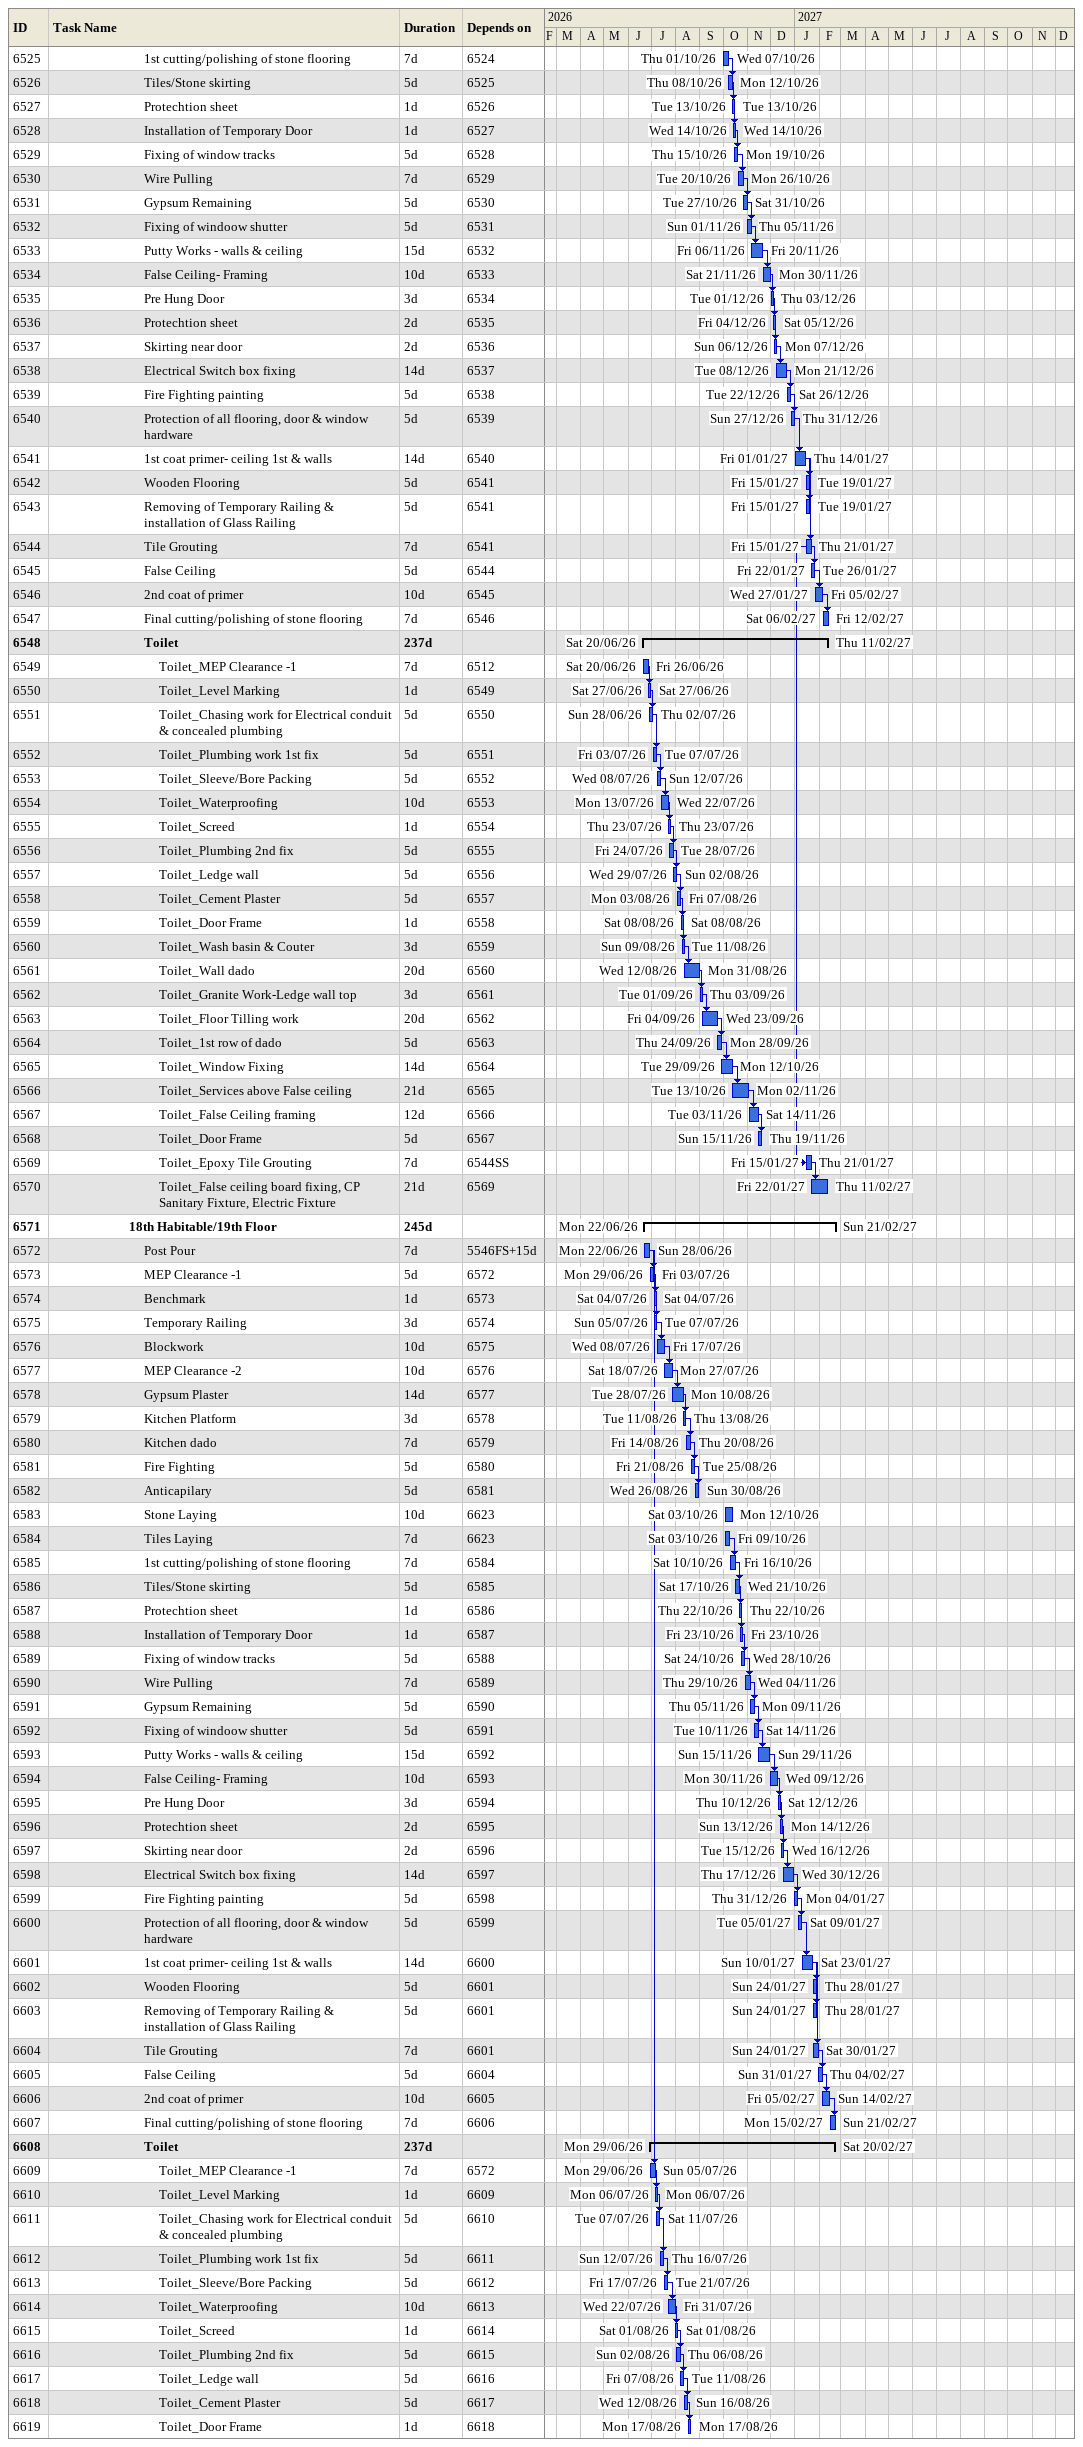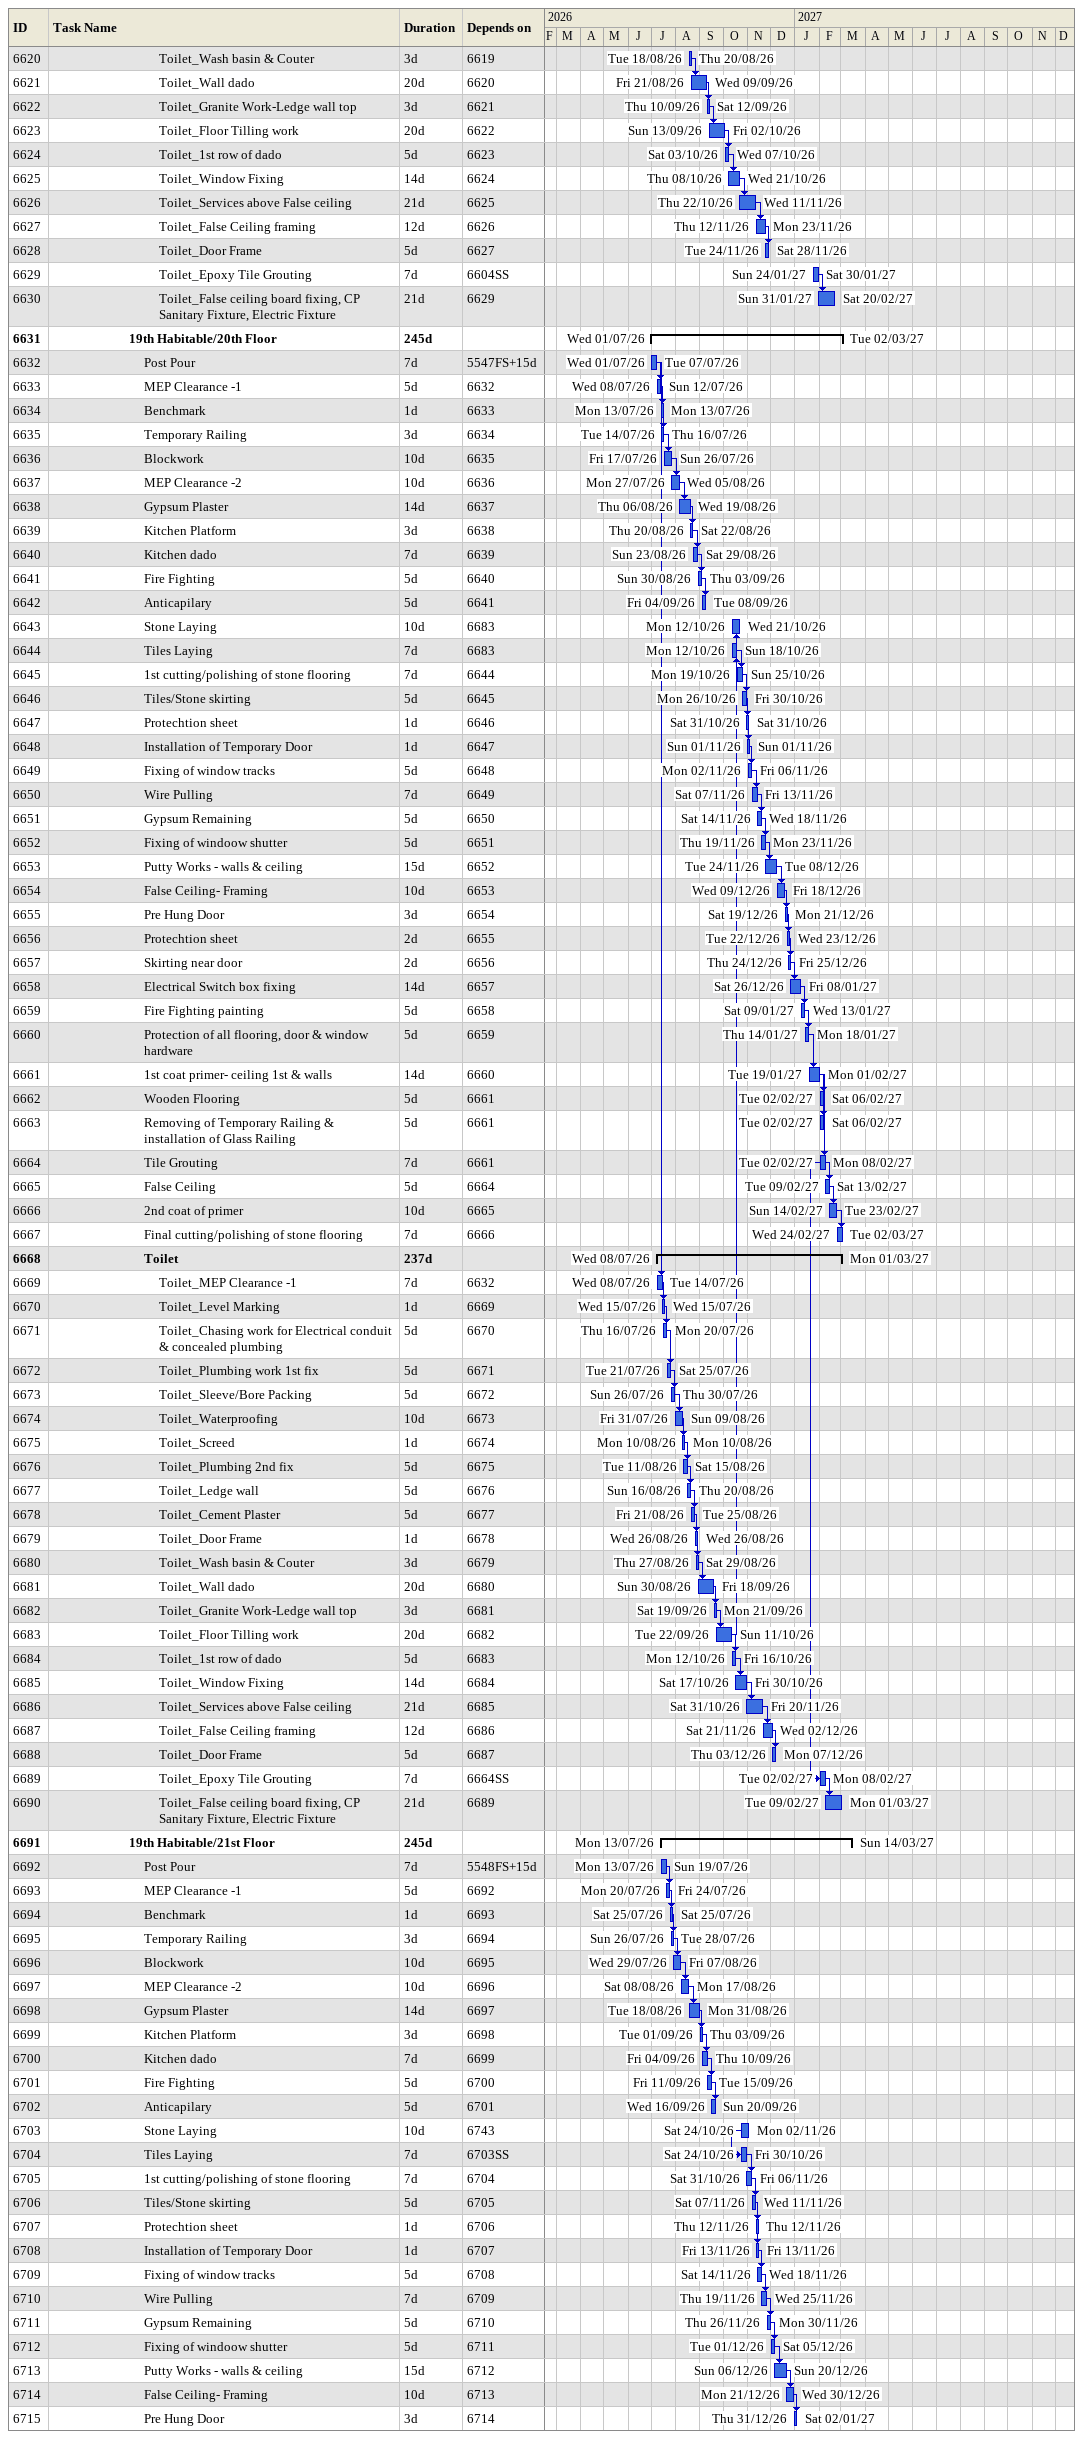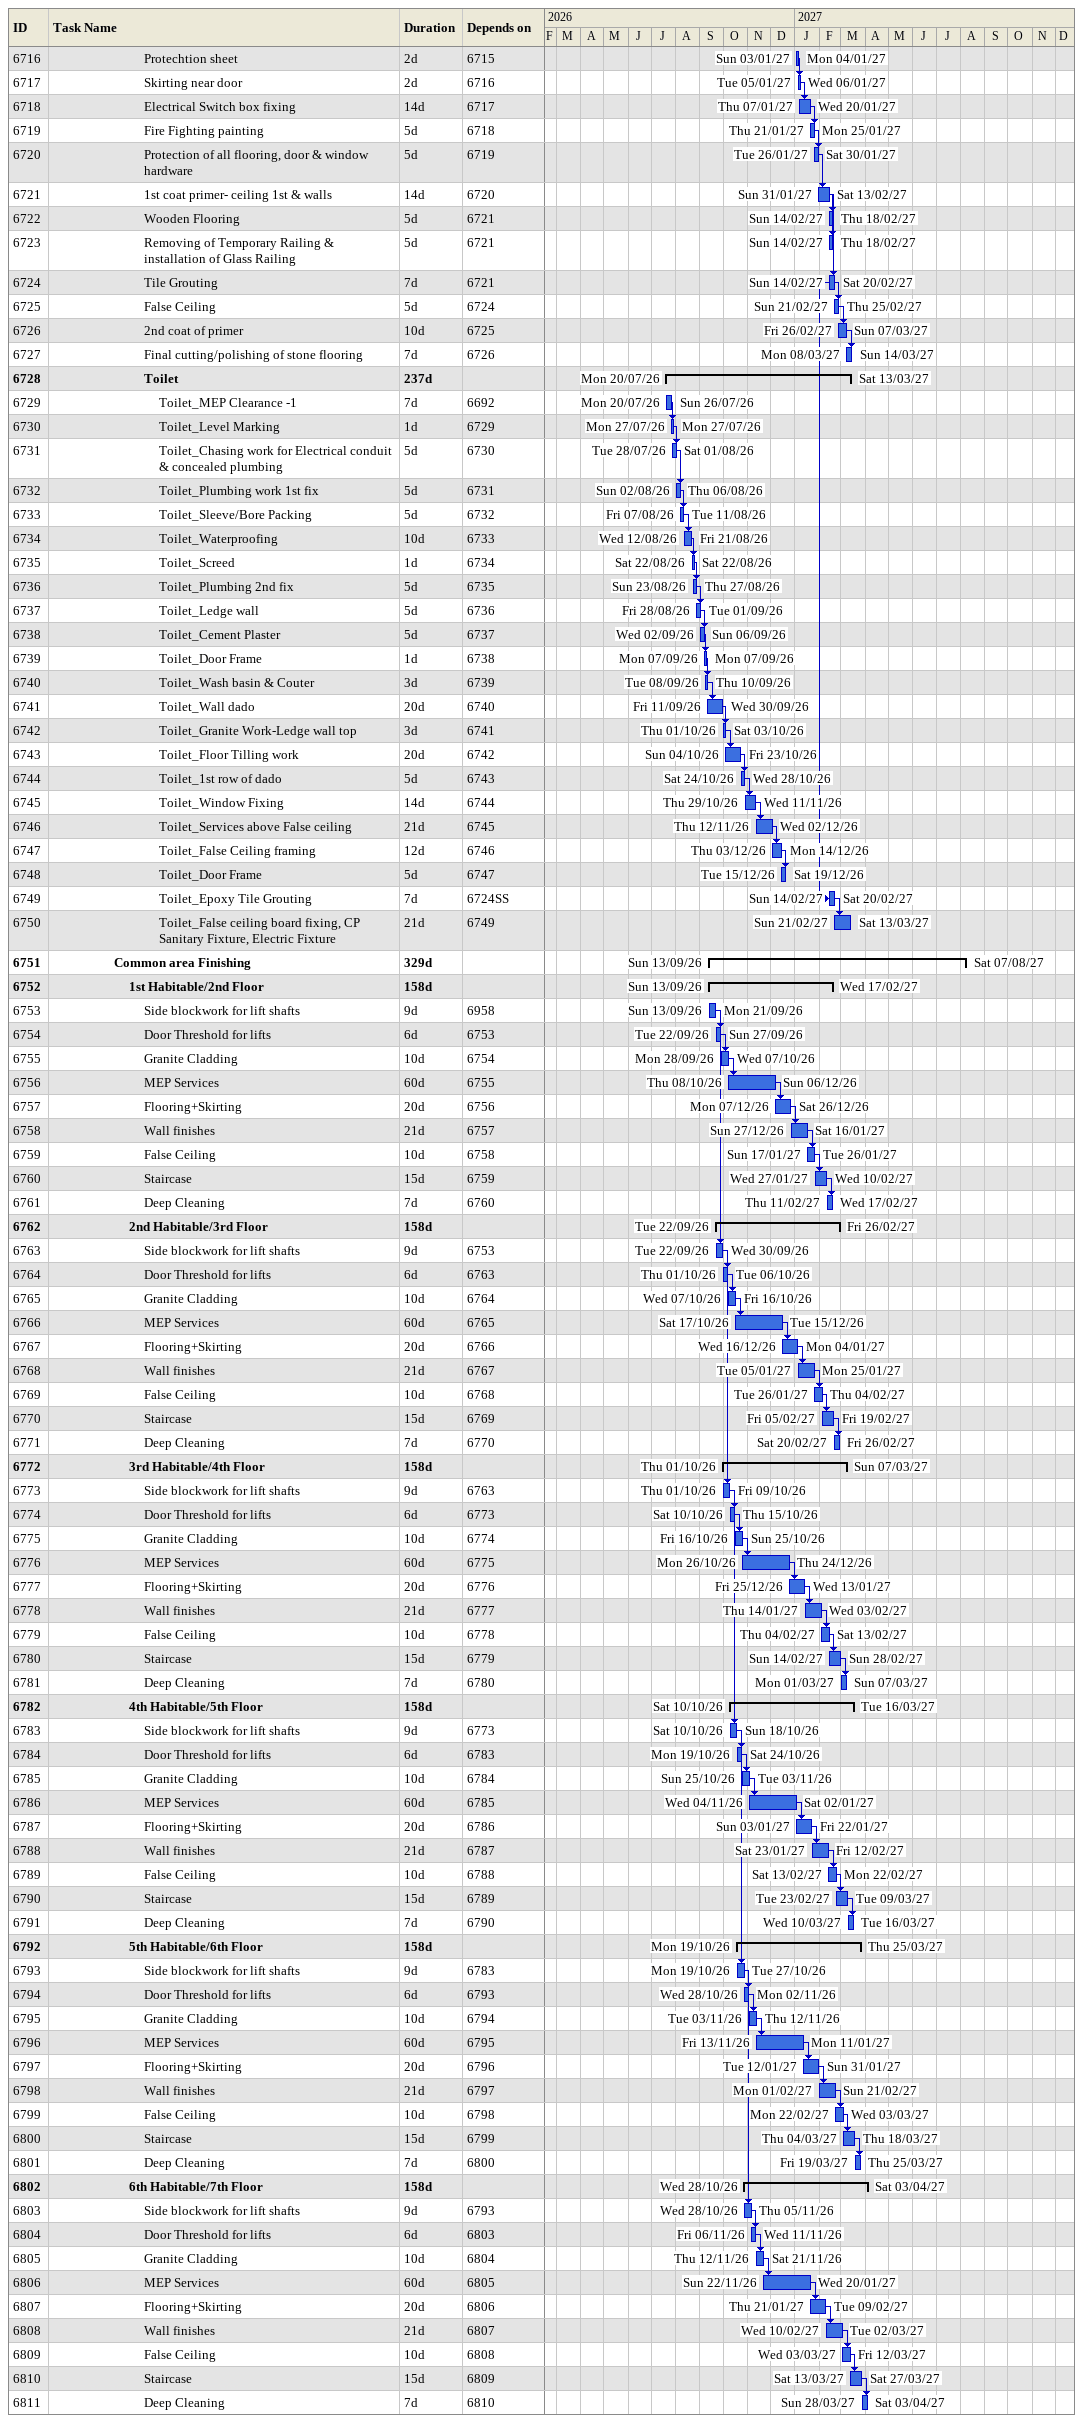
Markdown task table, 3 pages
| ID | Level | Task | Duration | Start | Finish | Predecessors |
|---|---|---|---|---|---|---|
| 6525 | 7 | 1st cutting/polishing of stone flooring | 7d | 2026-10-01 | 2026-10-07 | 6524 |
| 6526 | 7 | Tiles/Stone skirting | 5d | 2026-10-08 | 2026-10-12 | 6525 |
| 6527 | 7 | Protechtion sheet | 1d | 2026-10-13 | 2026-10-13 | 6526 |
| 6528 | 7 | Installation of Temporary Door | 1d | 2026-10-14 | 2026-10-14 | 6527 |
| 6529 | 7 | Fixing of window tracks | 5d | 2026-10-15 | 2026-10-19 | 6528 |
| 6530 | 7 | Wire Pulling | 7d | 2026-10-20 | 2026-10-26 | 6529 |
| 6531 | 7 | Gypsum Remaining | 5d | 2026-10-27 | 2026-10-31 | 6530 |
| 6532 | 7 | Fixing of windoow shutter | 5d | 2026-11-01 | 2026-11-05 | 6531 |
| 6533 | 7 | Putty Works - walls & ceiling | 15d | 2026-11-06 | 2026-11-20 | 6532 |
| 6534 | 7 | False Ceiling- Framing | 10d | 2026-11-21 | 2026-11-30 | 6533 |
| 6535 | 7 | Pre Hung Door | 3d | 2026-12-01 | 2026-12-03 | 6534 |
| 6536 | 7 | Protechtion sheet | 2d | 2026-12-04 | 2026-12-05 | 6535 |
| 6537 | 7 | Skirting near door | 2d | 2026-12-06 | 2026-12-07 | 6536 |
| 6538 | 7 | Electrical Switch box fixing | 14d | 2026-12-08 | 2026-12-21 | 6537 |
| 6539 | 7 | Fire Fighting painting | 5d | 2026-12-22 | 2026-12-26 | 6538 |
| 6540 | 7 | Protection of all flooring, door & window hardware | 5d | 2026-12-27 | 2026-12-31 | 6539 |
| 6541 | 7 | 1st coat primer- ceiling 1st & walls | 14d | 2027-01-01 | 2027-01-14 | 6540 |
| 6542 | 7 | Wooden Flooring | 5d | 2027-01-15 | 2027-01-19 | 6541 |
| 6543 | 7 | Removing of Temporary Railing & installation of Glass Railing | 5d | 2027-01-15 | 2027-01-19 | 6541 |
| 6544 | 7 | Tile Grouting | 7d | 2027-01-15 | 2027-01-21 | 6541 |
| 6545 | 7 | False Ceiling | 5d | 2027-01-22 | 2027-01-26 | 6544 |
| 6546 | 7 | 2nd coat of primer | 10d | 2027-01-27 | 2027-02-05 | 6545 |
| 6547 | 7 | Final cutting/polishing of stone flooring | 7d | 2027-02-06 | 2027-02-12 | 6546 |
| 6548 | 7 | **Toilet** | 237d | 2026-06-20 | 2027-02-11 |  |
| 6549 | 8 | Toilet_MEP Clearance -1 | 7d | 2026-06-20 | 2026-06-26 | 6512 |
| 6550 | 8 | Toilet_Level Marking | 1d | 2026-06-27 | 2026-06-27 | 6549 |
| 6551 | 8 | Toilet_Chasing work for Electrical conduit & concealed plumbing | 5d | 2026-06-28 | 2026-07-02 | 6550 |
| 6552 | 8 | Toilet_Plumbing work 1st fix | 5d | 2026-07-03 | 2026-07-07 | 6551 |
| 6553 | 8 | Toilet_Sleeve/Bore Packing | 5d | 2026-07-08 | 2026-07-12 | 6552 |
| 6554 | 8 | Toilet_Waterproofing | 10d | 2026-07-13 | 2026-07-22 | 6553 |
| 6555 | 8 | Toilet_Screed | 1d | 2026-07-23 | 2026-07-23 | 6554 |
| 6556 | 8 | Toilet_Plumbing 2nd fix | 5d | 2026-07-24 | 2026-07-28 | 6555 |
| 6557 | 8 | Toilet_Ledge wall | 5d | 2026-07-29 | 2026-08-02 | 6556 |
| 6558 | 8 | Toilet_Cement Plaster | 5d | 2026-08-03 | 2026-08-07 | 6557 |
| 6559 | 8 | Toilet_Door Frame | 1d | 2026-08-08 | 2026-08-08 | 6558 |
| 6560 | 8 | Toilet_Wash basin & Couter | 3d | 2026-08-09 | 2026-08-11 | 6559 |
| 6561 | 8 | Toilet_Wall dado | 20d | 2026-08-12 | 2026-08-31 | 6560 |
| 6562 | 8 | Toilet_Granite Work-Ledge wall top | 3d | 2026-09-01 | 2026-09-03 | 6561 |
| 6563 | 8 | Toilet_Floor Tilling work | 20d | 2026-09-04 | 2026-09-23 | 6562 |
| 6564 | 8 | Toilet_1st row of dado | 5d | 2026-09-24 | 2026-09-28 | 6563 |
| 6565 | 8 | Toilet_Window Fixing | 14d | 2026-09-29 | 2026-10-12 | 6564 |
| 6566 | 8 | Toilet_Services above False ceiling | 21d | 2026-10-13 | 2026-11-02 | 6565 |
| 6567 | 8 | Toilet_False Ceiling framing | 12d | 2026-11-03 | 2026-11-14 | 6566 |
| 6568 | 8 | Toilet_Door Frame | 5d | 2026-11-15 | 2026-11-19 | 6567 |
| 6569 | 8 | Toilet_Epoxy Tile Grouting | 7d | 2027-01-15 | 2027-01-21 | 6544SS |
| 6570 | 8 | Toilet_False ceiling board fixing, CP Sanitary Fixture, Electric Fixture | 21d | 2027-01-22 | 2027-02-11 | 6569 |
| 6571 | 6 | **18th Habitable/19th Floor** | 245d | 2026-06-22 | 2027-02-21 |  |
| 6572 | 7 | Post Pour | 7d | 2026-06-22 | 2026-06-28 | 5546FS+15d |
| 6573 | 7 | MEP Clearance -1 | 5d | 2026-06-29 | 2026-07-03 | 6572 |
| 6574 | 7 | Benchmark | 1d | 2026-07-04 | 2026-07-04 | 6573 |
| 6575 | 7 | Temporary Railing | 3d | 2026-07-05 | 2026-07-07 | 6574 |
| 6576 | 7 | Blockwork | 10d | 2026-07-08 | 2026-07-17 | 6575 |
| 6577 | 7 | MEP Clearance -2 | 10d | 2026-07-18 | 2026-07-27 | 6576 |
| 6578 | 7 | Gypsum Plaster | 14d | 2026-07-28 | 2026-08-10 | 6577 |
| 6579 | 7 | Kitchen Platform | 3d | 2026-08-11 | 2026-08-13 | 6578 |
| 6580 | 7 | Kitchen dado | 7d | 2026-08-14 | 2026-08-20 | 6579 |
| 6581 | 7 | Fire Fighting | 5d | 2026-08-21 | 2026-08-25 | 6580 |
| 6582 | 7 | Anticapilary | 5d | 2026-08-26 | 2026-08-30 | 6581 |
| 6583 | 7 | Stone Laying | 10d | 2026-10-03 | 2026-10-12 | 6623 |
| 6584 | 7 | Tiles Laying | 7d | 2026-10-03 | 2026-10-09 | 6623 |
| 6585 | 7 | 1st cutting/polishing of stone flooring | 7d | 2026-10-10 | 2026-10-16 | 6584 |
| 6586 | 7 | Tiles/Stone skirting | 5d | 2026-10-17 | 2026-10-21 | 6585 |
| 6587 | 7 | Protechtion sheet | 1d | 2026-10-22 | 2026-10-22 | 6586 |
| 6588 | 7 | Installation of Temporary Door | 1d | 2026-10-23 | 2026-10-23 | 6587 |
| 6589 | 7 | Fixing of window tracks | 5d | 2026-10-24 | 2026-10-28 | 6588 |
| 6590 | 7 | Wire Pulling | 7d | 2026-10-29 | 2026-11-04 | 6589 |
| 6591 | 7 | Gypsum Remaining | 5d | 2026-11-05 | 2026-11-09 | 6590 |
| 6592 | 7 | Fixing of windoow shutter | 5d | 2026-11-10 | 2026-11-14 | 6591 |
| 6593 | 7 | Putty Works - walls & ceiling | 15d | 2026-11-15 | 2026-11-29 | 6592 |
| 6594 | 7 | False Ceiling- Framing | 10d | 2026-11-30 | 2026-12-09 | 6593 |
| 6595 | 7 | Pre Hung Door | 3d | 2026-12-10 | 2026-12-12 | 6594 |
| 6596 | 7 | Protechtion sheet | 2d | 2026-12-13 | 2026-12-14 | 6595 |
| 6597 | 7 | Skirting near door | 2d | 2026-12-15 | 2026-12-16 | 6596 |
| 6598 | 7 | Electrical Switch box fixing | 14d | 2026-12-17 | 2026-12-30 | 6597 |
| 6599 | 7 | Fire Fighting painting | 5d | 2026-12-31 | 2027-01-04 | 6598 |
| 6600 | 7 | Protection of all flooring, door & window hardware | 5d | 2027-01-05 | 2027-01-09 | 6599 |
| 6601 | 7 | 1st coat primer- ceiling 1st & walls | 14d | 2027-01-10 | 2027-01-23 | 6600 |
| 6602 | 7 | Wooden Flooring | 5d | 2027-01-24 | 2027-01-28 | 6601 |
| 6603 | 7 | Removing of Temporary Railing & installation of Glass Railing | 5d | 2027-01-24 | 2027-01-28 | 6601 |
| 6604 | 7 | Tile Grouting | 7d | 2027-01-24 | 2027-01-30 | 6601 |
| 6605 | 7 | False Ceiling | 5d | 2027-01-31 | 2027-02-04 | 6604 |
| 6606 | 7 | 2nd coat of primer | 10d | 2027-02-05 | 2027-02-14 | 6605 |
| 6607 | 7 | Final cutting/polishing of stone flooring | 7d | 2027-02-15 | 2027-02-21 | 6606 |
| 6608 | 7 | **Toilet** | 237d | 2026-06-29 | 2027-02-20 |  |
| 6609 | 8 | Toilet_MEP Clearance -1 | 7d | 2026-06-29 | 2026-07-05 | 6572 |
| 6610 | 8 | Toilet_Level Marking | 1d | 2026-07-06 | 2026-07-06 | 6609 |
| 6611 | 8 | Toilet_Chasing work for Electrical conduit & concealed plumbing | 5d | 2026-07-07 | 2026-07-11 | 6610 |
| 6612 | 8 | Toilet_Plumbing work 1st fix | 5d | 2026-07-12 | 2026-07-16 | 6611 |
| 6613 | 8 | Toilet_Sleeve/Bore Packing | 5d | 2026-07-17 | 2026-07-21 | 6612 |
| 6614 | 8 | Toilet_Waterproofing | 10d | 2026-07-22 | 2026-07-31 | 6613 |
| 6615 | 8 | Toilet_Screed | 1d | 2026-08-01 | 2026-08-01 | 6614 |
| 6616 | 8 | Toilet_Plumbing 2nd fix | 5d | 2026-08-02 | 2026-08-06 | 6615 |
| 6617 | 8 | Toilet_Ledge wall | 5d | 2026-08-07 | 2026-08-11 | 6616 |
| 6618 | 8 | Toilet_Cement Plaster | 5d | 2026-08-12 | 2026-08-16 | 6617 |
| 6619 | 8 | Toilet_Door Frame | 1d | 2026-08-17 | 2026-08-17 | 6618 |
| 6620 | 8 | Toilet_Wash basin & Couter | 3d | 2026-08-18 | 2026-08-20 | 6619 |
| 6621 | 8 | Toilet_Wall dado | 20d | 2026-08-21 | 2026-09-09 | 6620 |
| 6622 | 8 | Toilet_Granite Work-Ledge wall top | 3d | 2026-09-10 | 2026-09-12 | 6621 |
| 6623 | 8 | Toilet_Floor Tilling work | 20d | 2026-09-13 | 2026-10-02 | 6622 |
| 6624 | 8 | Toilet_1st row of dado | 5d | 2026-10-03 | 2026-10-07 | 6623 |
| 6625 | 8 | Toilet_Window Fixing | 14d | 2026-10-08 | 2026-10-21 | 6624 |
| 6626 | 8 | Toilet_Services above False ceiling | 21d | 2026-10-22 | 2026-11-11 | 6625 |
| 6627 | 8 | Toilet_False Ceiling framing | 12d | 2026-11-12 | 2026-11-23 | 6626 |
| 6628 | 8 | Toilet_Door Frame | 5d | 2026-11-24 | 2026-11-28 | 6627 |
| 6629 | 8 | Toilet_Epoxy Tile Grouting | 7d | 2027-01-24 | 2027-01-30 | 6604SS |
| 6630 | 8 | Toilet_False ceiling board fixing, CP Sanitary Fixture, Electric Fixture | 21d | 2027-01-31 | 2027-02-20 | 6629 |
| 6631 | 6 | **19th Habitable/20th Floor** | 245d | 2026-07-01 | 2027-03-02 |  |
| 6632 | 7 | Post Pour | 7d | 2026-07-01 | 2026-07-07 | 5547FS+15d |
| 6633 | 7 | MEP Clearance -1 | 5d | 2026-07-08 | 2026-07-12 | 6632 |
| 6634 | 7 | Benchmark | 1d | 2026-07-13 | 2026-07-13 | 6633 |
| 6635 | 7 | Temporary Railing | 3d | 2026-07-14 | 2026-07-16 | 6634 |
| 6636 | 7 | Blockwork | 10d | 2026-07-17 | 2026-07-26 | 6635 |
| 6637 | 7 | MEP Clearance -2 | 10d | 2026-07-27 | 2026-08-05 | 6636 |
| 6638 | 7 | Gypsum Plaster | 14d | 2026-08-06 | 2026-08-19 | 6637 |
| 6639 | 7 | Kitchen Platform | 3d | 2026-08-20 | 2026-08-22 | 6638 |
| 6640 | 7 | Kitchen dado | 7d | 2026-08-23 | 2026-08-29 | 6639 |
| 6641 | 7 | Fire Fighting | 5d | 2026-08-30 | 2026-09-03 | 6640 |
| 6642 | 7 | Anticapilary | 5d | 2026-09-04 | 2026-09-08 | 6641 |
| 6643 | 7 | Stone Laying | 10d | 2026-10-12 | 2026-10-21 | 6683 |
| 6644 | 7 | Tiles Laying | 7d | 2026-10-12 | 2026-10-18 | 6683 |
| 6645 | 7 | 1st cutting/polishing of stone flooring | 7d | 2026-10-19 | 2026-10-25 | 6644 |
| 6646 | 7 | Tiles/Stone skirting | 5d | 2026-10-26 | 2026-10-30 | 6645 |
| 6647 | 7 | Protechtion sheet | 1d | 2026-10-31 | 2026-10-31 | 6646 |
| 6648 | 7 | Installation of Temporary Door | 1d | 2026-11-01 | 2026-11-01 | 6647 |
| 6649 | 7 | Fixing of window tracks | 5d | 2026-11-02 | 2026-11-06 | 6648 |
| 6650 | 7 | Wire Pulling | 7d | 2026-11-07 | 2026-11-13 | 6649 |
| 6651 | 7 | Gypsum Remaining | 5d | 2026-11-14 | 2026-11-18 | 6650 |
| 6652 | 7 | Fixing of windoow shutter | 5d | 2026-11-19 | 2026-11-23 | 6651 |
| 6653 | 7 | Putty Works - walls & ceiling | 15d | 2026-11-24 | 2026-12-08 | 6652 |
| 6654 | 7 | False Ceiling- Framing | 10d | 2026-12-09 | 2026-12-18 | 6653 |
| 6655 | 7 | Pre Hung Door | 3d | 2026-12-19 | 2026-12-21 | 6654 |
| 6656 | 7 | Protechtion sheet | 2d | 2026-12-22 | 2026-12-23 | 6655 |
| 6657 | 7 | Skirting near door | 2d | 2026-12-24 | 2026-12-25 | 6656 |
| 6658 | 7 | Electrical Switch box fixing | 14d | 2026-12-26 | 2027-01-08 | 6657 |
| 6659 | 7 | Fire Fighting painting | 5d | 2027-01-09 | 2027-01-13 | 6658 |
| 6660 | 7 | Protection of all flooring, door & window hardware | 5d | 2027-01-14 | 2027-01-18 | 6659 |
| 6661 | 7 | 1st coat primer- ceiling 1st & walls | 14d | 2027-01-19 | 2027-02-01 | 6660 |
| 6662 | 7 | Wooden Flooring | 5d | 2027-02-02 | 2027-02-06 | 6661 |
| 6663 | 7 | Removing of Temporary Railing & installation of Glass Railing | 5d | 2027-02-02 | 2027-02-06 | 6661 |
| 6664 | 7 | Tile Grouting | 7d | 2027-02-02 | 2027-02-08 | 6661 |
| 6665 | 7 | False Ceiling | 5d | 2027-02-09 | 2027-02-13 | 6664 |
| 6666 | 7 | 2nd coat of primer | 10d | 2027-02-14 | 2027-02-23 | 6665 |
| 6667 | 7 | Final cutting/polishing of stone flooring | 7d | 2027-02-24 | 2027-03-02 | 6666 |
| 6668 | 7 | **Toilet** | 237d | 2026-07-08 | 2027-03-01 |  |
| 6669 | 8 | Toilet_MEP Clearance -1 | 7d | 2026-07-08 | 2026-07-14 | 6632 |
| 6670 | 8 | Toilet_Level Marking | 1d | 2026-07-15 | 2026-07-15 | 6669 |
| 6671 | 8 | Toilet_Chasing work for Electrical conduit & concealed plumbing | 5d | 2026-07-16 | 2026-07-20 | 6670 |
| 6672 | 8 | Toilet_Plumbing work 1st fix | 5d | 2026-07-21 | 2026-07-25 | 6671 |
| 6673 | 8 | Toilet_Sleeve/Bore Packing | 5d | 2026-07-26 | 2026-07-30 | 6672 |
| 6674 | 8 | Toilet_Waterproofing | 10d | 2026-07-31 | 2026-08-09 | 6673 |
| 6675 | 8 | Toilet_Screed | 1d | 2026-08-10 | 2026-08-10 | 6674 |
| 6676 | 8 | Toilet_Plumbing 2nd fix | 5d | 2026-08-11 | 2026-08-15 | 6675 |
| 6677 | 8 | Toilet_Ledge wall | 5d | 2026-08-16 | 2026-08-20 | 6676 |
| 6678 | 8 | Toilet_Cement Plaster | 5d | 2026-08-21 | 2026-08-25 | 6677 |
| 6679 | 8 | Toilet_Door Frame | 1d | 2026-08-26 | 2026-08-26 | 6678 |
| 6680 | 8 | Toilet_Wash basin & Couter | 3d | 2026-08-27 | 2026-08-29 | 6679 |
| 6681 | 8 | Toilet_Wall dado | 20d | 2026-08-30 | 2026-09-18 | 6680 |
| 6682 | 8 | Toilet_Granite Work-Ledge wall top | 3d | 2026-09-19 | 2026-09-21 | 6681 |
| 6683 | 8 | Toilet_Floor Tilling work | 20d | 2026-09-22 | 2026-10-11 | 6682 |
| 6684 | 8 | Toilet_1st row of dado | 5d | 2026-10-12 | 2026-10-16 | 6683 |
| 6685 | 8 | Toilet_Window Fixing | 14d | 2026-10-17 | 2026-10-30 | 6684 |
| 6686 | 8 | Toilet_Services above False ceiling | 21d | 2026-10-31 | 2026-11-20 | 6685 |
| 6687 | 8 | Toilet_False Ceiling framing | 12d | 2026-11-21 | 2026-12-02 | 6686 |
| 6688 | 8 | Toilet_Door Frame | 5d | 2026-12-03 | 2026-12-07 | 6687 |
| 6689 | 8 | Toilet_Epoxy Tile Grouting | 7d | 2027-02-02 | 2027-02-08 | 6664SS |
| 6690 | 8 | Toilet_False ceiling board fixing, CP Sanitary Fixture, Electric Fixture | 21d | 2027-02-09 | 2027-03-01 | 6689 |
| 6691 | 6 | **19th Habitable/21st Floor** | 245d | 2026-07-13 | 2027-03-14 |  |
| 6692 | 7 | Post Pour | 7d | 2026-07-13 | 2026-07-19 | 5548FS+15d |
| 6693 | 7 | MEP Clearance -1 | 5d | 2026-07-20 | 2026-07-24 | 6692 |
| 6694 | 7 | Benchmark | 1d | 2026-07-25 | 2026-07-25 | 6693 |
| 6695 | 7 | Temporary Railing | 3d | 2026-07-26 | 2026-07-28 | 6694 |
| 6696 | 7 | Blockwork | 10d | 2026-07-29 | 2026-08-07 | 6695 |
| 6697 | 7 | MEP Clearance -2 | 10d | 2026-08-08 | 2026-08-17 | 6696 |
| 6698 | 7 | Gypsum Plaster | 14d | 2026-08-18 | 2026-08-31 | 6697 |
| 6699 | 7 | Kitchen Platform | 3d | 2026-09-01 | 2026-09-03 | 6698 |
| 6700 | 7 | Kitchen dado | 7d | 2026-09-04 | 2026-09-10 | 6699 |
| 6701 | 7 | Fire Fighting | 5d | 2026-09-11 | 2026-09-15 | 6700 |
| 6702 | 7 | Anticapilary | 5d | 2026-09-16 | 2026-09-20 | 6701 |
| 6703 | 7 | Stone Laying | 10d | 2026-10-24 | 2026-11-02 | 6743 |
| 6704 | 7 | Tiles Laying | 7d | 2026-10-24 | 2026-10-30 | 6703SS |
| 6705 | 7 | 1st cutting/polishing of stone flooring | 7d | 2026-10-31 | 2026-11-06 | 6704 |
| 6706 | 7 | Tiles/Stone skirting | 5d | 2026-11-07 | 2026-11-11 | 6705 |
| 6707 | 7 | Protechtion sheet | 1d | 2026-11-12 | 2026-11-12 | 6706 |
| 6708 | 7 | Installation of Temporary Door | 1d | 2026-11-13 | 2026-11-13 | 6707 |
| 6709 | 7 | Fixing of window tracks | 5d | 2026-11-14 | 2026-11-18 | 6708 |
| 6710 | 7 | Wire Pulling | 7d | 2026-11-19 | 2026-11-25 | 6709 |
| 6711 | 7 | Gypsum Remaining | 5d | 2026-11-26 | 2026-11-30 | 6710 |
| 6712 | 7 | Fixing of windoow shutter | 5d | 2026-12-01 | 2026-12-05 | 6711 |
| 6713 | 7 | Putty Works - walls & ceiling | 15d | 2026-12-06 | 2026-12-20 | 6712 |
| 6714 | 7 | False Ceiling- Framing | 10d | 2026-12-21 | 2026-12-30 | 6713 |
| 6715 | 7 | Pre Hung Door | 3d | 2026-12-31 | 2027-01-02 | 6714 |
| 6716 | 7 | Protechtion sheet | 2d | 2027-01-03 | 2027-01-04 | 6715 |
| 6717 | 7 | Skirting near door | 2d | 2027-01-05 | 2027-01-06 | 6716 |
| 6718 | 7 | Electrical Switch box fixing | 14d | 2027-01-07 | 2027-01-20 | 6717 |
| 6719 | 7 | Fire Fighting painting | 5d | 2027-01-21 | 2027-01-25 | 6718 |
| 6720 | 7 | Protection of all flooring, door & window hardware | 5d | 2027-01-26 | 2027-01-30 | 6719 |
| 6721 | 7 | 1st coat primer- ceiling 1st & walls | 14d | 2027-01-31 | 2027-02-13 | 6720 |
| 6722 | 7 | Wooden Flooring | 5d | 2027-02-14 | 2027-02-18 | 6721 |
| 6723 | 7 | Removing of Temporary Railing & installation of Glass Railing | 5d | 2027-02-14 | 2027-02-18 | 6721 |
| 6724 | 7 | Tile Grouting | 7d | 2027-02-14 | 2027-02-20 | 6721 |
| 6725 | 7 | False Ceiling | 5d | 2027-02-21 | 2027-02-25 | 6724 |
| 6726 | 7 | 2nd coat of primer | 10d | 2027-02-26 | 2027-03-07 | 6725 |
| 6727 | 7 | Final cutting/polishing of stone flooring | 7d | 2027-03-08 | 2027-03-14 | 6726 |
| 6728 | 7 | **Toilet** | 237d | 2026-07-20 | 2027-03-13 |  |
| 6729 | 8 | Toilet_MEP Clearance -1 | 7d | 2026-07-20 | 2026-07-26 | 6692 |
| 6730 | 8 | Toilet_Level Marking | 1d | 2026-07-27 | 2026-07-27 | 6729 |
| 6731 | 8 | Toilet_Chasing work for Electrical conduit & concealed plumbing | 5d | 2026-07-28 | 2026-08-01 | 6730 |
| 6732 | 8 | Toilet_Plumbing work 1st fix | 5d | 2026-08-02 | 2026-08-06 | 6731 |
| 6733 | 8 | Toilet_Sleeve/Bore Packing | 5d | 2026-08-07 | 2026-08-11 | 6732 |
| 6734 | 8 | Toilet_Waterproofing | 10d | 2026-08-12 | 2026-08-21 | 6733 |
| 6735 | 8 | Toilet_Screed | 1d | 2026-08-22 | 2026-08-22 | 6734 |
| 6736 | 8 | Toilet_Plumbing 2nd fix | 5d | 2026-08-23 | 2026-08-27 | 6735 |
| 6737 | 8 | Toilet_Ledge wall | 5d | 2026-08-28 | 2026-09-01 | 6736 |
| 6738 | 8 | Toilet_Cement Plaster | 5d | 2026-09-02 | 2026-09-06 | 6737 |
| 6739 | 8 | Toilet_Door Frame | 1d | 2026-09-07 | 2026-09-07 | 6738 |
| 6740 | 8 | Toilet_Wash basin & Couter | 3d | 2026-09-08 | 2026-09-10 | 6739 |
| 6741 | 8 | Toilet_Wall dado | 20d | 2026-09-11 | 2026-09-30 | 6740 |
| 6742 | 8 | Toilet_Granite Work-Ledge wall top | 3d | 2026-10-01 | 2026-10-03 | 6741 |
| 6743 | 8 | Toilet_Floor Tilling work | 20d | 2026-10-04 | 2026-10-23 | 6742 |
| 6744 | 8 | Toilet_1st row of dado | 5d | 2026-10-24 | 2026-10-28 | 6743 |
| 6745 | 8 | Toilet_Window Fixing | 14d | 2026-10-29 | 2026-11-11 | 6744 |
| 6746 | 8 | Toilet_Services above False ceiling | 21d | 2026-11-12 | 2026-12-02 | 6745 |
| 6747 | 8 | Toilet_False Ceiling framing | 12d | 2026-12-03 | 2026-12-14 | 6746 |
| 6748 | 8 | Toilet_Door Frame | 5d | 2026-12-15 | 2026-12-19 | 6747 |
| 6749 | 8 | Toilet_Epoxy Tile Grouting | 7d | 2027-02-14 | 2027-02-20 | 6724SS |
| 6750 | 8 | Toilet_False ceiling board fixing, CP Sanitary Fixture, Electric Fixture | 21d | 2027-02-21 | 2027-03-13 | 6749 |
| 6751 | 5 | **Common area Finishing** | 329d | 2026-09-13 | 2027-08-07 |  |
| 6752 | 6 | **1st Habitable/2nd Floor** | 158d | 2026-09-13 | 2027-02-17 |  |
| 6753 | 7 | Side blockwork for lift shafts | 9d | 2026-09-13 | 2026-09-21 | 6958 |
| 6754 | 7 | Door Threshold for lifts | 6d | 2026-09-22 | 2026-09-27 | 6753 |
| 6755 | 7 | Granite Cladding | 10d | 2026-09-28 | 2026-10-07 | 6754 |
| 6756 | 7 | MEP Services | 60d | 2026-10-08 | 2026-12-06 | 6755 |
| 6757 | 7 | Flooring+Skirting | 20d | 2026-12-07 | 2026-12-26 | 6756 |
| 6758 | 7 | Wall finishes | 21d | 2026-12-27 | 2027-01-16 | 6757 |
| 6759 | 7 | False Ceiling | 10d | 2027-01-17 | 2027-01-26 | 6758 |
| 6760 | 7 | Staircase | 15d | 2027-01-27 | 2027-02-10 | 6759 |
| 6761 | 7 | Deep Cleaning | 7d | 2027-02-11 | 2027-02-17 | 6760 |
| 6762 | 6 | **2nd Habitable/3rd Floor** | 158d | 2026-09-22 | 2027-02-26 |  |
| 6763 | 7 | Side blockwork for lift shafts | 9d | 2026-09-22 | 2026-09-30 | 6753 |
| 6764 | 7 | Door Threshold for lifts | 6d | 2026-10-01 | 2026-10-06 | 6763 |
| 6765 | 7 | Granite Cladding | 10d | 2026-10-07 | 2026-10-16 | 6764 |
| 6766 | 7 | MEP Services | 60d | 2026-10-17 | 2026-12-15 | 6765 |
| 6767 | 7 | Flooring+Skirting | 20d | 2026-12-16 | 2027-01-04 | 6766 |
| 6768 | 7 | Wall finishes | 21d | 2027-01-05 | 2027-01-25 | 6767 |
| 6769 | 7 | False Ceiling | 10d | 2027-01-26 | 2027-02-04 | 6768 |
| 6770 | 7 | Staircase | 15d | 2027-02-05 | 2027-02-19 | 6769 |
| 6771 | 7 | Deep Cleaning | 7d | 2027-02-20 | 2027-02-26 | 6770 |
| 6772 | 6 | **3rd Habitable/4th Floor** | 158d | 2026-10-01 | 2027-03-07 |  |
| 6773 | 7 | Side blockwork for lift shafts | 9d | 2026-10-01 | 2026-10-09 | 6763 |
| 6774 | 7 | Door Threshold for lifts | 6d | 2026-10-10 | 2026-10-15 | 6773 |
| 6775 | 7 | Granite Cladding | 10d | 2026-10-16 | 2026-10-25 | 6774 |
| 6776 | 7 | MEP Services | 60d | 2026-10-26 | 2026-12-24 | 6775 |
| 6777 | 7 | Flooring+Skirting | 20d | 2026-12-25 | 2027-01-13 | 6776 |
| 6778 | 7 | Wall finishes | 21d | 2027-01-14 | 2027-02-03 | 6777 |
| 6779 | 7 | False Ceiling | 10d | 2027-02-04 | 2027-02-13 | 6778 |
| 6780 | 7 | Staircase | 15d | 2027-02-14 | 2027-02-28 | 6779 |
| 6781 | 7 | Deep Cleaning | 7d | 2027-03-01 | 2027-03-07 | 6780 |
| 6782 | 6 | **4th Habitable/5th Floor** | 158d | 2026-10-10 | 2027-03-16 |  |
| 6783 | 7 | Side blockwork for lift shafts | 9d | 2026-10-10 | 2026-10-18 | 6773 |
| 6784 | 7 | Door Threshold for lifts | 6d | 2026-10-19 | 2026-10-24 | 6783 |
| 6785 | 7 | Granite Cladding | 10d | 2026-10-25 | 2026-11-03 | 6784 |
| 6786 | 7 | MEP Services | 60d | 2026-11-04 | 2027-01-02 | 6785 |
| 6787 | 7 | Flooring+Skirting | 20d | 2027-01-03 | 2027-01-22 | 6786 |
| 6788 | 7 | Wall finishes | 21d | 2027-01-23 | 2027-02-12 | 6787 |
| 6789 | 7 | False Ceiling | 10d | 2027-02-13 | 2027-02-22 | 6788 |
| 6790 | 7 | Staircase | 15d | 2027-02-23 | 2027-03-09 | 6789 |
| 6791 | 7 | Deep Cleaning | 7d | 2027-03-10 | 2027-03-16 | 6790 |
| 6792 | 6 | **5th Habitable/6th Floor** | 158d | 2026-10-19 | 2027-03-25 |  |
| 6793 | 7 | Side blockwork for lift shafts | 9d | 2026-10-19 | 2026-10-27 | 6783 |
| 6794 | 7 | Door Threshold for lifts | 6d | 2026-10-28 | 2026-11-02 | 6793 |
| 6795 | 7 | Granite Cladding | 10d | 2026-11-03 | 2026-11-12 | 6794 |
| 6796 | 7 | MEP Services | 60d | 2026-11-13 | 2027-01-11 | 6795 |
| 6797 | 7 | Flooring+Skirting | 20d | 2027-01-12 | 2027-01-31 | 6796 |
| 6798 | 7 | Wall finishes | 21d | 2027-02-01 | 2027-02-21 | 6797 |
| 6799 | 7 | False Ceiling | 10d | 2027-02-22 | 2027-03-03 | 6798 |
| 6800 | 7 | Staircase | 15d | 2027-03-04 | 2027-03-18 | 6799 |
| 6801 | 7 | Deep Cleaning | 7d | 2027-03-19 | 2027-03-25 | 6800 |
| 6802 | 6 | **6th Habitable/7th Floor** | 158d | 2026-10-28 | 2027-04-03 |  |
| 6803 | 7 | Side blockwork for lift shafts | 9d | 2026-10-28 | 2026-11-05 | 6793 |
| 6804 | 7 | Door Threshold for lifts | 6d | 2026-11-06 | 2026-11-11 | 6803 |
| 6805 | 7 | Granite Cladding | 10d | 2026-11-12 | 2026-11-21 | 6804 |
| 6806 | 7 | MEP Services | 60d | 2026-11-22 | 2027-01-20 | 6805 |
| 6807 | 7 | Flooring+Skirting | 20d | 2027-01-21 | 2027-02-09 | 6806 |
| 6808 | 7 | Wall finishes | 21d | 2027-02-10 | 2027-03-02 | 6807 |
| 6809 | 7 | False Ceiling | 10d | 2027-03-03 | 2027-03-12 | 6808 |
| 6810 | 7 | Staircase | 15d | 2027-03-13 | 2027-03-27 | 6809 |
| 6811 | 7 | Deep Cleaning | 7d | 2027-03-28 | 2027-04-03 | 6810 |
